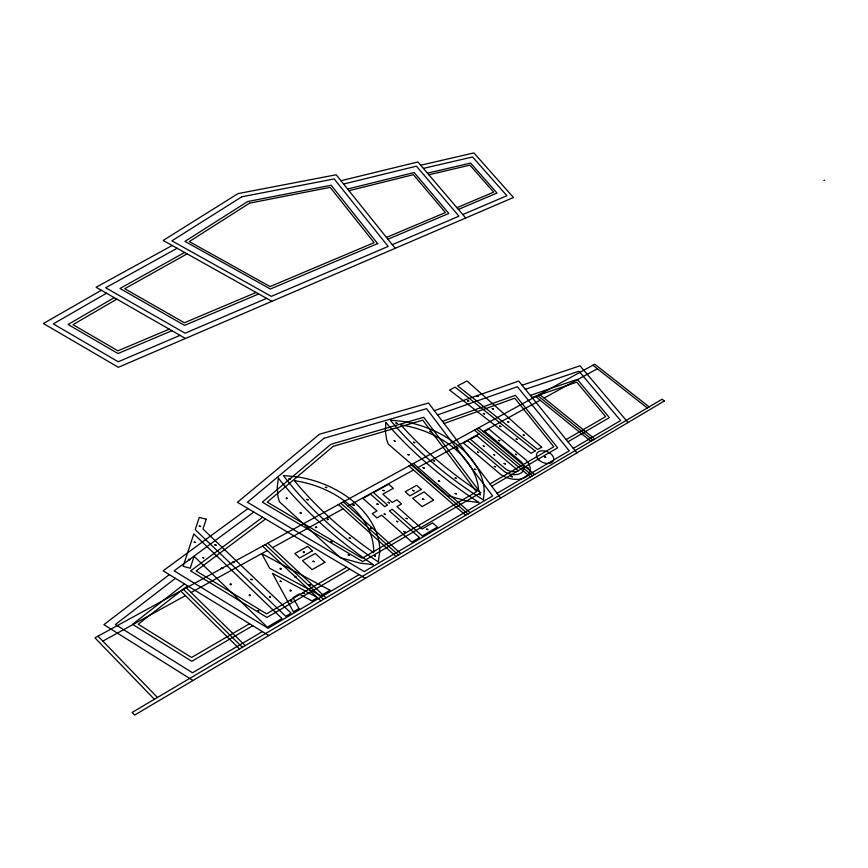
<?xml version="1.0" encoding="UTF-8"?>
<svg xmlns="http://www.w3.org/2000/svg" width="868" height="868" viewBox="0 0 868 868"><rect width="100%" height="100%" fill="white"/><g stroke="black" fill="none" stroke-linecap="round" stroke-linejoin="round"><path stroke-width="1.3" d="M187.553 585.802L138.24 624.244L191.568 657.477L249.55 623.756M184.504 583.936L132.544 624.309L191.795 661.286L252.751 625.72M175.39 578.348L115.39 624.515L192.501 672.765L262.364 631.611M169.325 574.638L103.9 624.656L192.978 680.501M265.532 519.021L196.103 570.927L266.584 613.85L346.701 567.249M262.603 517.274L190.634 570.905L266.943 617.43L349.793 569.082M253.814 512.055L174.142 570.851L268.049 628.258L359.102 574.616M247.966 508.572L163.097 570.818L268.798 635.539M497.093 493.317L569.224 450.828L517.415 386.737L437.57 414.926M573.325 448.398L620.598 420.557L578.934 371.211L525.379 389.287M116.822 299.124L72.988 324.686L117.929 350.813L169.227 329.156M480.774 492.655L362.683 561.563L262.331 502.16L330.871 444.318L423.714 417.28L480.503 492.818M491.733 486.254L557.647 447.801L515.451 395.32L442.452 421.349M567.954 441.779L609.39 417.606L577.285 379.403L530.337 395.407M114.24 297.648L68.073 324.491L118.005 353.536L171.929 330.697M489.964 483.91L553.784 446.792L514.789 398.206L444.08 423.497M566.175 439.577L605.647 416.618L576.732 382.159L531.997 397.457M106.514 293.221L53.295 323.905L118.232 361.761L180.045 335.352M101.382 290.27L43.4 323.514L118.384 367.294L513.455 197.492L473.895 152.931L420.698 165.224M187.108 253.857L124.732 288.719L184.374 322.755L256.125 292.462M184.613 252.469L119.979 288.48L184.558 325.359L258.751 293.937M177.126 248.281L105.679 287.742L185.101 333.193L266.65 298.353M102.825 641.137L185.416 595.632M191.079 592.519L267.311 550.529M272.541 547.643L343.12 508.767M347.97 506.087L413.504 469.989M418.018 467.505L479.027 433.891M483.226 431.58L540.167 400.213M544.095 398.054L597.358 368.716M172.146 245.492L96.098 287.254L185.47 338.466M392.293 244.667L458.955 216.186L416.434 166.168L343.609 184.038M462.774 214.559L506.879 195.723L472.572 156.967L423.41 168.403M386.477 237.431L445.425 212.552L413.418 174.663L348.958 190.7M456.926 207.691L493.708 192.164L469.924 165.115L428.868 174.804M377.851 243.507L270.382 289.011L184.96 241.38L247.619 201.56L331.164 185.242L377.613 243.604M387.931 239.232L448.81 213.463L414.177 172.537L347.612 189.029M458.38 209.405L497.006 193.054L470.586 163.065L427.501 173.199M434.336 410.662L518.706 381.074L576.927 452.846M522.091 385.229L580.019 365.808L628.063 422.521M340.95 180.728L417.92 161.969L465.725 218.009M823.906 180.414L824.6 180.251M271.923 301.304L163.162 240.458L237.973 193.618L336.166 174.772L395.222 248.313M365.319 578.316L237.42 502.312L319.457 434.228L428.521 403.002L500.695 498.048M649.112 406.897L594.775 364.224L94.938 637.85L154.395 699.293M592.931 365.233L647.289 407.971M539.614 394.419L594.754 439.024M537.65 395.493L592.811 440.163M535.675 396.578L590.869 441.313M478.68 427.772L534.645 474.546M476.575 428.933L532.572 475.772M474.471 430.083L530.489 477.009M413.407 463.512L470.163 512.652M411.15 464.749L467.939 513.975M408.893 465.986L465.704 515.299M343.305 501.888L400.766 553.578M340.874 503.212L398.434 555.053M338.444 504.547L396.025 556.475M267.821 543.205L326.064 597.824M265.207 544.637L323.471 599.365M262.581 546.081L320.867 600.895M186.305 587.831L245.199 645.629M183.474 589.383L242.389 647.289M180.642 590.934L239.568 648.949M98.008 636.168L157.455 697.481M354.187 505.1L352.853 504.894L354.187 505.1M348.198 554.967L349.576 555.303L348.198 554.967M349.196 538.008L350.564 538.344L349.196 538.008M330.936 541.372L332.303 541.708L330.936 541.372M328.256 519.389C326.856 521.05 326.661 517.534 328.256 519.389M326.694 487.545L325.37 487.339L326.694 487.545M316.668 527.267C315.312 528.948 315.041 525.39 316.668 527.267M313.012 561.292L314.4 561.629L313.012 561.292M309.301 584.674L310.711 585.021L309.301 584.674M304.375 552.178C302.986 553.914 302.715 550.258 304.375 552.178M303.247 593.202L304.668 593.549L303.247 593.202M306.795 499.447L308.14 499.784L306.795 499.447M301.142 513.042C299.775 514.702 299.525 511.198 301.142 513.042M295.945 576.829C294.534 578.63 294.263 574.866 295.945 576.829M291.16 590.631C289.738 592.464 289.467 588.634 291.16 590.631M291.767 600.938C290.335 602.793 290.064 598.931 291.767 600.938M290.487 478.767L289.152 478.55L290.487 478.767M287.265 498.319C285.887 499.957 285.659 496.485 287.265 498.319M280.114 581.148L281.525 581.495L280.114 581.148M281.156 568.865C279.724 570.645 279.474 566.902 281.156 568.865M270.545 596.967C269.004 598.822 268.896 594.949 270.545 596.967M257.655 610.746C258.783 613.014 259.684 609.249 257.655 610.746M249.235 595.09C250.353 597.325 251.264 593.614 249.235 595.09M250.819 579.303L252.241 579.65L250.819 579.303M385.869 422.456L385.327 430.843L386.64 439.588L388.224 444.025L447.866 495.715L466.528 500.912L479.038 502.583A337.967 197.947 22.3 0 1 385.869 422.456M234.1 562.149C232.624 563.94 232.44 560.185 234.1 562.149M230.15 584.197C231.246 586.421 232.179 582.743 230.15 584.197M221.275 568.149L222.696 568.497L221.275 568.149M214.787 544.887L216.186 545.234L214.787 544.887M484.214 491.017L483.422 500.001A307.012 181.542 22.1 0 1 390.34 420.134L402.73 421.36A82.004 55.346 18.2 0 1 484.214 491.017M202.591 557.614L204.013 557.961L202.656 557.484M199.249 526.127L200.649 526.475L199.249 526.127M194.172 542.131L195.582 542.478L194.172 542.131M189.94 559.589L188.497 559.513L189.94 559.589M278.378 478.159L277.196 487.328L277.999 496.876L279.398 501.715L340.18 557.614L359.97 563.082L373.359 564.753A354.09 219.278 21.3 0 1 278.378 478.159M379.717 552.005L378.274 561.867A321.8 201.213 21 0 1 283.359 475.577L296.639 476.782A86.811 61.867 15.2 0 1 379.717 552.005M545.722 457.241L544.518 456.818L545.722 457.241M526.833 467.44L528.015 467.971L526.833 467.44M523.274 434.89L524.446 435.4L523.274 434.89M511.089 476.293L512.283 476.836L511.089 476.293M515.451 454.257L516.634 454.778L515.527 454.17M516.156 438.915L517.328 439.436L516.232 438.839M504.113 463.436L505.306 463.957L504.113 463.436M508.832 422.076L507.617 421.772L508.832 422.076M495.585 466.756L494.326 466.431L495.585 466.756M499.794 440.716L498.558 440.401L499.794 440.716M480.492 494.717L479.212 494.402L480.492 494.717M493.642 454.658L494.825 455.179L493.718 454.572M499.621 426.069L500.782 426.589L499.621 426.069M194.096 556.345L190.233 568.225L183.126 566.327L193.814 533.939L281.981 618.526L267.311 627.163L194.096 556.345M206.193 519.183L202.993 529.035L291.116 613.144L285.756 616.302L195.235 529.643L199.271 517.415L206.193 519.183M475.74 469.555L474.471 469.23L475.74 469.555M483.259 445.913L484.431 446.445L483.259 445.913M477.519 452.098L478.702 452.619L477.595 452.011M492.254 408.622L493.404 409.132L492.254 408.622M456.459 493.827L455.168 493.501L456.459 493.827M483.4 413.461L484.55 413.971L483.4 413.461M456.394 478.355L455.114 478.029L456.394 478.355M478.105 396.264L476.923 395.862L478.105 396.264M457.859 448.116L456.601 447.79L457.859 448.116M426.752 529.133L428 529.697L426.839 529.035M468.763 401.211L467.548 400.907L468.763 401.211M438.405 480.807L439.62 481.349L438.405 480.807M423.801 499.393L422.488 499.067L423.801 499.393M434.608 460.919L433.338 460.604L434.608 460.919M407.374 518.663L406.05 518.326L407.374 518.663M403.891 531.531L405.15 532.095L403.891 531.531M423.085 467.57L424.289 468.112L423.085 467.57M412.745 490.301L413.96 490.854L412.745 490.301M397.794 521.744L396.513 521.299L397.794 521.744M431.309 431.765L430.051 431.439L431.309 431.765M374.13 555.52L375.399 556.106L374.13 555.52M413.569 442.235L414.752 442.767L413.569 442.235M409.088 454.843L407.819 454.528L409.088 454.843M388.126 502.312L389.363 502.876L388.126 502.312M384.166 513.975L385.403 514.54L384.166 513.975M372.014 528.471L370.669 528.135L372.014 528.471M378.253 504.362L376.929 504.037L378.253 504.362M384.079 490.691L382.766 490.366L384.079 490.691M394.115 440.803L395.298 441.335L394.191 440.716M395.96 422.933L397.132 423.454L395.96 422.933M333.171 446.347L267.279 502.127L362.162 558.243L476.489 491.755L422.77 420.166L333.171 446.347M324.014 438.253L247.413 502.257L364.256 571.578L492.623 495.954L426.611 408.687L324.014 438.253M249.561 203.155L189.3 241.564L270.078 286.581L374.108 242.66L330.176 187.358L249.561 203.155M241.825 196.786L171.897 240.827L271.304 296.368L388.18 246.436L334.18 178.938L241.825 196.786M664.345 401.005L134.67 715.069L132.153 712.433L662.078 399.226L664.345 401.005M298.993 608.511L293.373 611.821L272.443 573.314L317.46 597.651L311.948 600.895L299.189 594.016L293.026 597.607L298.993 608.511M330.024 590.262L320.748 595.708L269.698 568.269L261.745 553.632L330.024 590.262M419.494 537.607L411.877 542.099L381.714 515.18L376.951 517.881L372.231 513.65L376.994 510.97L362.933 498.416L370.625 494.174L384.676 506.662L387.497 505.078L373.457 492.612L388.701 484.214L393.345 488.315L382.831 494.142L392.195 502.442L396.871 499.816L401.569 503.961L396.904 506.597L422.173 528.959L432.611 522.861L437.407 527.071L422.304 535.957L392.206 509.256L389.385 510.851L419.494 537.607M535.176 450.959L531.086 453.324L449.57 390.036L455.136 387.15L535.176 450.959M541.697 447.194L537.628 449.537L457.631 385.859L467.006 380.987L541.697 447.194M324.882 562.334L312.1 569.658L302.487 560.685L315.29 553.448L324.882 562.334M433.555 500.087L422.13 506.63L412.701 498.351L424.137 491.885L433.555 500.087M312.426 550.789L299.612 558.005L294.838 553.556L307.663 546.373L312.426 550.789M421.327 489.422L409.88 495.878L405.193 491.765L416.651 485.353L421.327 489.422M467.743 440.651L463.458 443.005L500.521 474.319A19.747 12.901 20.9 0 0 525.39 477.313A19.747 12.901 20.9 0 0 525.693 459.725L488.847 429.02L484.669 431.32L521.549 462.134A13.367 8.734 20.8 0 1 520.659 473.277A13.367 8.734 20.8 0 1 504.764 471.856L467.743 440.651M476.662 435.736L470.293 439.241L505.979 469.208A9.776 6.391 20.9 0 0 518.348 470.706L476.662 435.736M538.995 460.116A9.027 5.816 21.6 0 0 553.469 460.474A9.027 5.816 21.6 0 0 542.782 450.774A9.027 5.816 21.6 0 0 538.995 460.116M400.897 424.919A306.393 180.739 22.2 0 0 478.572 491.451A77.881 52.601 18.1 0 0 400.897 424.919M373.609 552.547A82.46 58.807 15.1 0 0 294.404 480.677A321.117 200.28 21.1 0 0 373.609 552.547"/></g></svg>
